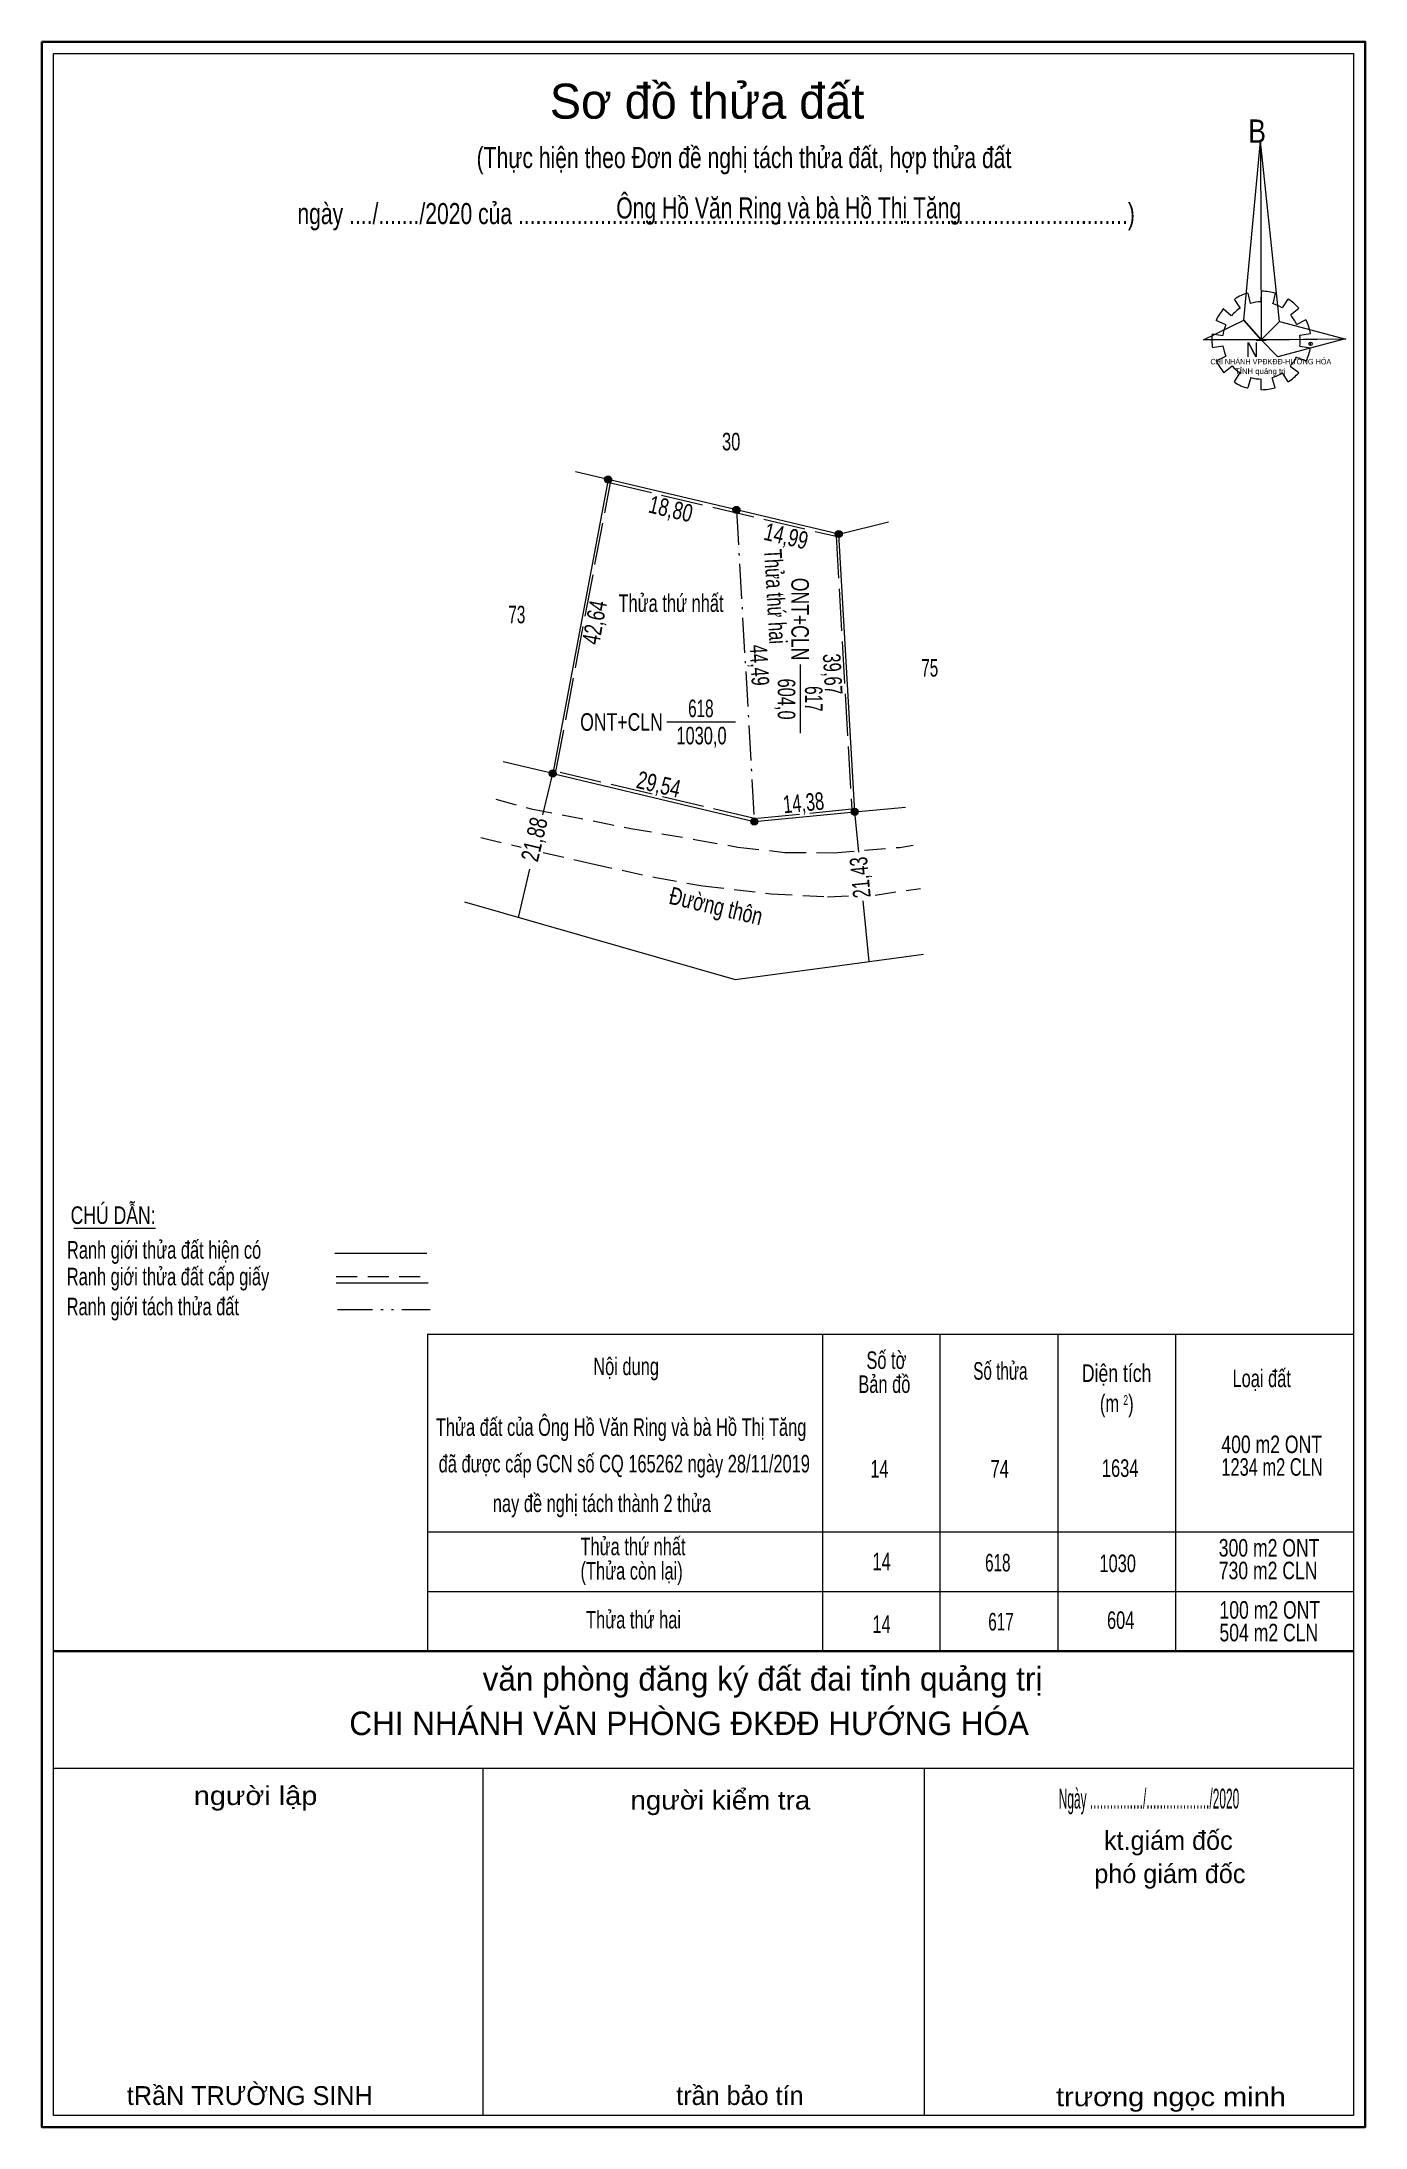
# Model space of a CAD drawing. Header units: metres. Extents: x 553401 to 553590, y 1840202 to 1840499.
import ezdxf
from ezdxf.enums import TextEntityAlignment as Align

# ---------------------------------------------------------------- set-up
doc = ezdxf.new("R2010")
doc.units = ezdxf.units.M
doc.header["$PDMODE"] = 32
doc.header["$PDSIZE"] = 0.5
for name, pattern in [('DASH_DOUBLE_DOT', [9.2, 5, -1.2, 0.3, -1.2, 0.3, -1.2]), ('DOT_DASHED', [7.7, 5, -1.2, 0.3, -1.2]), ('LONG_DASHED', [7.5, 6, -1.5]), ('MEDIUM_DASHED', [4.5, 3, -1.5])]:
    doc.linetypes.add(name, pattern=pattern)
for name, color, linetype, lineweight in [('1', 7, 'Continuous', 13), ('10', 7, 'Continuous', 13), ('13', 7, 'Continuous', 13), ('2', 7, 'Continuous', 13), ('22', 7, 'MEDIUM_DASHED', 13), ('23', 7, 'Continuous', 13)]:
    doc.layers.add(name, color=color, linetype=linetype, lineweight=lineweight)
doc.layers.add('6', color=7, linetype='Continuous')

msp = doc.modelspace()

# ---------------------------------------------------------------- hatches: boundary and pattern name
at = {"layer": '1'}
for points in [[(553482.15, 1840436.9, 1), (553481.15, 1840436.9, 1)], [(553500.444, 1840432.577, 1), (553499.444, 1840432.577, 1)], [(553515.03, 1840429.13, 1), (553514.03, 1840429.13, 1)], [(553474.25, 1840395, 1), (553473.25, 1840395, 1)], [(553502.99, 1840388.16, 1), (553501.99, 1840388.16, 1)], [(553517.3, 1840389.53, 1), (553516.3, 1840389.53, 1)]]:
    msp.add_hatch(color=256, dxfattribs=at).paths.add_polyline_path(points)

# ---------------------------------------------------------------- linework, layer by layer
for p, q in [((553481.65, 1840436.9), (553477, 1840438)), ((553514.53, 1840429.13), (553521.6, 1840430.85)), ((553473.75, 1840395), (553466.67, 1840396.68)), ((553472.34, 1840389.09), (553473.75, 1840395)), ((553516.8, 1840389.53), (553524.04, 1840390.22)), ((553517.37, 1840383.8), (553516.82, 1840389.53)), ((553468.87, 1840374.48), (553470.51, 1840381.37)), ((553518.86, 1840368.2), (553518.03, 1840376.84))]:
    msp.add_line(p, q, dxfattribs=at)
for centre in [(553481.65, 1840436.9), (553499.944, 1840432.577), (553514.53, 1840429.13), (553473.75, 1840395), (553502.49, 1840388.16), (553516.8, 1840389.53)]:
    msp.add_circle(centre, 0.5, dxfattribs=at)
at = {"layer": '10', "linetype": 'DOT_DASHED'}
msp.add_line((553499.94, 1840432.58), (553502.49, 1840388.16), dxfattribs=at)
at = {"layer": '10'}
for points in [[(553499.94, 1840432.58), (553481.65, 1840436.9), (553473.75, 1840395), (553502.49, 1840388.16)], [(553502.49, 1840388.16), (553516.8, 1840389.53), (553514.53, 1840429.13), (553499.94, 1840432.58)]]:
    msp.add_lwpolyline(points, dxfattribs=at)
at = {"layer": '13'}
for p, q in [((553509.01, 1840410.53), (553509.01, 1840400.74)), ((553490.03, 1840402.34), (553499.82, 1840402.34))]:
    msp.add_line(p, q, dxfattribs=at)
at = {"layer": '2'}
for p, q in [((553572.83, 1840463.46), (553573.19, 1840461.98)), ((553574.75, 1840462.22), (553574.79, 1840463.75)), ((553576.76, 1840463.46), (553576.39, 1840461.93)), ((553569.35, 1840461.27), (553570.49, 1840460.26)), ((553571.77, 1840461.36), (553570.95, 1840462.6)), ((553577.77, 1840461.36), (553578.59, 1840462.6)), ((553580.1, 1840461.27), (553578.95, 1840460.31)), ((553567.75, 1840457.69), (553569.26, 1840457.45)), ((553569.72, 1840458.97), (553568.34, 1840459.55)), ((553579.78, 1840459.02), (553581.15, 1840459.69)), ((553581.79, 1840457.69), (553580.24, 1840457.45)), ((553569.26, 1840455.92), (553567.75, 1840455.68)), ((553568.34, 1840453.82), (553569.72, 1840454.49)), ((553574.02, 1840456.78), (553575.48, 1840456.78)), ((553581.2, 1840453.77), (553579.69, 1840454.34)), ((553580.24, 1840455.92), (553581.79, 1840455.68)), ((553570.63, 1840453.06), (553569.44, 1840452.1)), ((553570.95, 1840450.81), (553571.73, 1840452.15)), ((553573.28, 1840451.43), (553572.83, 1840449.95)), ((553574.75, 1840449.71), (553574.75, 1840451.19)), ((553576.26, 1840451.43), (553576.71, 1840450)), ((553578.59, 1840450.81), (553577.77, 1840452.1)), ((553578.86, 1840453.06), (553580.1, 1840452.15)), ((553405.47, 1840330.2), (553417.12, 1840330.2)), ((553442.67, 1840326.61), (553455.81, 1840326.61)), ((553442.87, 1840322.4), (553456, 1840322.4)), ((553455.88, 1840315.08), (553587.91, 1840315.08)), ((553455.88, 1840315.08), (553455.88, 1840270.07)), ((553512.19, 1840315.08), (553512.19, 1840269.87)), ((553528.96, 1840315.08), (553528.96, 1840269.87)), ((553545.74, 1840315.08), (553545.74, 1840269.87)), ((553562.51, 1840315.08), (553562.51, 1840269.87)), ((553455.88, 1840286.89), (553587.91, 1840286.89)), ((553455.88, 1840278.38), (553587.91, 1840278.38)), ((553400.9, 1840268.25), (553400.9, 1840202.02)), ((553402.59, 1840253.23), (553587.91, 1840253.23)), ((553463.79, 1840253.23), (553463.79, 1840203.71)), ((553526.68, 1840253.23), (553526.68, 1840203.71))]:
    msp.add_line(p, q, dxfattribs=at)
at = {"layer": '2', "linetype": 'MEDIUM_DASHED'}
msp.add_line((553442.87, 1840323.28), (553456.1, 1840323.28), dxfattribs=at)
at = {"layer": '2', "linetype": 'DASH_DOUBLE_DOT'}
msp.add_line((553443.06, 1840318.6), (553456.27, 1840318.6), dxfattribs=at)
at = {"layer": '2', "lineweight": 35}
msp.add_line((553402.59, 1840269.87), (553587.91, 1840269.87), dxfattribs=at)
at = {"layer": '2'}
for points in [[(553400.9, 1840202.02), (553400.9, 1840499.29), (553589.58, 1840499.29), (553589.58, 1840202.02)], [(553400.9, 1840202.02), (553400.9, 1840499.29), (553589.58, 1840499.29), (553589.58, 1840202.02)], [(553402.59, 1840497.64), (553587.91, 1840497.64), (553587.91, 1840203.72), (553402.59, 1840203.72)], [(553574.66, 1840485.13), (553574.75, 1840456.83), (553572.28, 1840459.64)], [(553574.66, 1840485.13), (553574.75, 1840456.83), (553577.35, 1840459.45)], [(553566.52, 1840456.83), (553572.28, 1840459.64), (553574.75, 1840456.83)], [(553586.82, 1840456.92), (553574.75, 1840456.83), (553577.35, 1840459.45)], [(553586.73, 1840456.97), (553577.13, 1840454.39), (553574.75, 1840456.83)]]:
    msp.add_lwpolyline(points, close=True, dxfattribs=at)
at = {"layer": '2', "lineweight": 35}
msp.add_lwpolyline([(553400.91, 1840499.31), (553589.59, 1840499.31), (553589.59, 1840202.04), (553400.91, 1840202.04)], close=True, dxfattribs=at)
at = {"layer": '2', "linetype": 'LONG_DASHED'}
msp.add_lwpolyline([(553516.38, 1840389.89), (553502.52, 1840388.56), (553474.21, 1840395.3), (553481.97, 1840436.41), (553514.15, 1840428.81)], close=True, dxfattribs=at)
at = {"layer": '2'}
for centre, major_axis, start_param, end_param in [((553574.771, 1840456.728), (7.054, 0), 1.8495599, 2.1390092), ((553574.771, 1840456.728), (7.054, 0), 1.2792421, 1.5633222), ((553574.771, 1840456.728), (7.054, 0), 2.4395818, 2.7240025), ((553574.771, 1840456.728), (5.529, 0), 2.1337354, 2.4449626), ((553574.771, 1840456.728), (5.529, 0), 1.5698559, 1.8561107), ((553574.771, 1840456.728), (5.529, 0), 1.0027091, 1.2755622), ((553574.771, 1840456.728), (7.054, 0), 0.7105624, 0.9968723), ((553574.771, 1840456.728), (5.529, 0), 0.4267838, 0.7064646), ((553574.771, 1840456.728), (7.054, 0), 3.0066793, 3.2913935), ((553574.771, 1840456.728), (5.529, 0), 2.7236855, 3.0151582), ((553574.771, 1840456.728), (5.529, 0), 6.1355839, 6.4161846), ((553574.771, 1840456.728), (7.054, 0), 0.1390515, 0.4339332), ((553574.771, 1840456.728), (5.529, 0), 3.2822995, 3.5610505), ((553574.771, 1840456.728), (5.529, 0), 5.5613733, 5.8395144), ((553574.771, 1840456.728), (7.054, 0), 5.8523029, 6.1383965), ((553574.771, 1840456.728), (7.054, 0), 3.5698864, 3.8569187), ((553574.771, 1840456.728), (5.529, 0), 3.8607757, 4.1325826), ((553574.771, 1840456.728), (5.529, 0), 4.4385468, 4.71314), ((553574.771, 1840456.728), (5.529, 0), 4.9908713, 5.2893316), ((553574.771, 1840456.728), (7.054, 0), 5.2856142, 5.567987), ((553574.73, 1840456.686), (7.054, 0), 4.1470906, 4.4365931), ((553574.771, 1840456.728), (7.054, 0), 4.7130101, 4.9976105)]:
    msp.add_ellipse(centre, major_axis=major_axis, ratio=0.995001, start_param=start_param, end_param=end_param, dxfattribs=at)
msp.add_point((553581.79, 1840456.25), dxfattribs=at)
at = {"layer": '22'}
for p, q in [((553463.48, 1840385.86), (553469.25, 1840384.49)), ((553519.7, 1840377.67), (553526.18, 1840378.62))]:
    msp.add_line(p, q, dxfattribs=at)
for points in [[(553465.64, 1840391.34), (553470.67, 1840389.96), (553484.88, 1840387.17), (553494.26, 1840385.56), (553500.16, 1840384.51), (553506.86, 1840383.75), (553513.72, 1840383.7), (553523.24, 1840384.47), (553525.13, 1840384.78)], [(553472.39, 1840383.75), (553479.23, 1840382.16), (553488.45, 1840380.16), (553495.15, 1840378.98), (553504.91, 1840377.85), (553512.93, 1840377.43), (553516.81, 1840377.57)]]:
    msp.add_lwpolyline(points, dxfattribs=at)
at = {"layer": '23'}
msp.add_line((553514.67, 1840367.63), (553526.63, 1840369.25), dxfattribs=at)
msp.add_lwpolyline([(553461.15, 1840376.7), (553499.75, 1840365.62), (553514.67, 1840367.63)], dxfattribs=at)

# ---------------------------------------------------------------- texts
at = {"layer": '1'}
for s, width, p in [('30', 0.7, (553499.19, 1840441.06)), ('73', 0.65, (553468.635, 1840416.41)), ('75', 0.65, (553527.5, 1840408.81))]:
    msp.add_text(s, height=2.5, dxfattribs=dict(at, width=width)).set_placement(p, align=Align.CENTER)
for s, rotation, width, p in [('21,88', 76.613, 0.75, (553472.336, 1840385.321)), ('21,43', 95.469, 0.7, (553518.816, 1840380.296)), ('Đường thôn', 346.613, 0.75, (553496.746, 1840374.902))]:
    msp.add_text(s, height=2.5, rotation=rotation, dxfattribs=dict(at, width=width)).set_placement(p, align=Align.CENTER)
at = {"layer": '13', "width": 0.75}
msp.add_text('ONT+CLN', height=2.5, rotation=270, dxfattribs=at).set_placement((553507.77, 1840411.12), align=Align.RIGHT)
at = {"layer": '13'}
for s, width, p in [('Thửa thứ nhất', 0.7, (553498.1, 1840418.03)), ('ONT+CLN', 0.75, (553489.44, 1840401.09))]:
    msp.add_text(s, height=2.5, dxfattribs=dict(at, width=width)).set_placement(p, align=Align.RIGHT)
for s, width, p in [('604,0', 0.7, (553505.83, 1840405.605)), ('617', 0.65, (553509.71, 1840405.64))]:
    msp.add_text(s, height=2.5, rotation=270, dxfattribs=dict(at, width=width)).set_placement(p, align=Align.CENTER)
for s, width, p in [('618', 0.65, (553494.87, 1840403.03)), ('1030,0', 0.7, (553494.96, 1840399.15))]:
    msp.add_text(s, height=2.5, dxfattribs=dict(at, width=width)).set_placement(p, align=Align.CENTER)
at = {"layer": '2'}
msp.add_text('Sơ đồ thửa đất', height=4.99, dxfattribs=at).set_placement((553495.75, 1840488.34), align=Align.CENTER)
for s, height, width, p in [('B', 3.322, 0.85, (553572.91, 1840484.9)), ('CHI NHÁNH VPĐKĐĐ-HƯỚNG HÓA', 0.7859, 0.95, (553567.51, 1840453.31)), ('N', 2.076, 0.9, (553572.57, 1840454.36)), ('TỈNH quảng trị', 0.7861, 1.05, (553571.02, 1840451.95)), ('CHÚ DẪN:', 2.5, 0.75, (553405.02, 1840330.79)), ('Ranh giới thửa đất hiện có', 2.5, 0.7, (553404.5, 1840325.84)), ('Ranh giới thửa đất cấp giấy', 2.5, 0.7, (553404.48, 1840322.04)), ('Ranh giới tách thửa đất', 2.5, 0.7, (553404.46, 1840317.77)), ('Nội dung', 2.5, 0.7, (553479.53, 1840309.24)), ('Số tờ', 2.5, 0.7, (553518.47, 1840310.12)), ('Số thửa', 2.5, 0.65, (553533.7, 1840308.59)), ('Bản đồ', 2.5, 0.7, (553517.32, 1840306.7)), ('Diện tích', 2.5, 0.75, (553549.19, 1840308.27)), ('Loại đất', 2.5, 0.7, (553570.66, 1840307.53)), ('(m  )', 2.5, 0.7, (553551.76, 1840303.96)), ('2', 1.383, 0.65, (553555.1, 1840305)), ('Thửa đất của Ông Hồ Văn Ring và bà Hồ Thị Tăng', 2.5, 0.7, (553457.09, 1840300.58)), ('400 m2 ONT', 2.5, 0.75, (553569.07, 1840298.12)), ('đã được cấp GCN số CQ 165262 ngày 28/11/2019', 2.5, 0.7, (553457.49, 1840295.37)), ('14', 2.5, 0.7, (553519.02, 1840294.62)), ('74', 2.5, 0.7, (553536.18, 1840294.62)), ('1634', 2.5, 0.7, (553552.04, 1840294.73)), ('1234 m2 CLN', 2.5, 0.7, (553569.07, 1840294.89)), ('nay đề nghị tách thành 2 thửa', 2.5, 0.7, (553465.21, 1840289.72)), ('Thửa thứ nhất', 2.5, 0.7, (553477.71, 1840283.57)), ('300 m2 ONT', 2.5, 0.75, (553568.7, 1840283.37)), ('(Thửa còn lại)', 2.5, 0.7, (553477.71, 1840280.09)), ('14', 2.5, 0.7, (553519.34, 1840281.43)), ('618', 2.5, 0.65, (553535.39, 1840281.26)), ('1030', 2.5, 0.7, (553551.69, 1840281.16)), ('730 m2 CLN', 2.5, 0.75, (553568.7, 1840280.14)), ('Thửa thứ hai', 2.5, 0.7, (553478.5, 1840273.13)), ('100 m2 ONT', 2.5, 0.75, (553568.8, 1840274.52)), ('14', 2.5, 0.7, (553519.32, 1840272.48)), ('617', 2.5, 0.65, (553535.84, 1840272.84)), ('604', 2.5, 0.7, (553552.77, 1840273.06)), ('504 m2 CLN', 2.5, 0.75, (553568.8, 1840271.29))]:
    msp.add_text(s, height=height, dxfattribs=dict(at, width=width)).set_placement(p)
for s, height, width, p in [('(Thực hiện theo Đơn đề nghị tách thửa đất, hợp thửa đất', 3, 0.75, (553501.015, 1840481.3)), ('Ông Hồ Văn Ring và bà Hồ Thị Tăng', 3, 0.75, (553507.395, 1840474.12)), ('ngày ..../......./2020 của ........................................................................................................)', 3, 0.75, (553497.045, 1840473.31)), ('Ngày ................/.................../2020', 2.83, 0.45, (553558.755, 1840247.46))]:
    msp.add_text(s, height=height, dxfattribs=dict(at, width=width)).set_placement(p, align=Align.CENTER)
for s, height, p in [('văn phòng đăng ký đất đai tỉnh quảng trị', 3.354, (553543.56, 1840264.27)), ('CHI NHÁNH VĂN PHÒNG ĐKĐĐ HƯỚNG HÓA', 3.354, (553541.64, 1840257.93)), ('kt.giám đốc', 2.683, (553570.68, 1840241.57)), ('phó giám đốc', 2.683, (553572.5, 1840236.83)), ('tRầN TRƯỜNG SINH', 2.683, (553448.09, 1840205.2)), ('trần bảo tín', 2.683, (553509.51, 1840205.2))]:
    msp.add_text(s, height=height, dxfattribs=at).set_placement(p, align=Align.RIGHT)
for s, width, p in [('người lập', 1.15, (553440.2, 1840247.96)), ('người kiểm tra', 1.1, (553510.46, 1840247.31)), ('trương ngọc minh', 1.15, (553578.26, 1840205.03))]:
    msp.add_text(s, height=2.683, dxfattribs=dict(at, width=width)).set_placement(p, align=Align.RIGHT)
at = {"layer": '6'}
for s, rotation, width, p in [('18,80', 346.705, 0.75, (553490.303, 1840431.512)), ('14,99', 346.704, 0.75, (553506.748, 1840427.626)), ('Thửa thứ hai', 273.281, 0.7, (553504.269, 1840420.172)), ('42,64', 79.323, 0.75, (553480.933, 1840416.303)), ('44,49', 273.281, 0.7, (553501.97, 1840410.372)), ('39,67', 273.281, 0.7, (553512.419, 1840409.087)), ('29,54', 346.613, 0.75, (553488.576, 1840392.246)), ('14,38', 5.469, 0.7, (553509.626, 1840389.596))]:
    msp.add_text(s, height=2.5, rotation=rotation, dxfattribs=dict(at, width=width)).set_placement(p, align=Align.CENTER)

doc.saveas('drawing.dxf')
